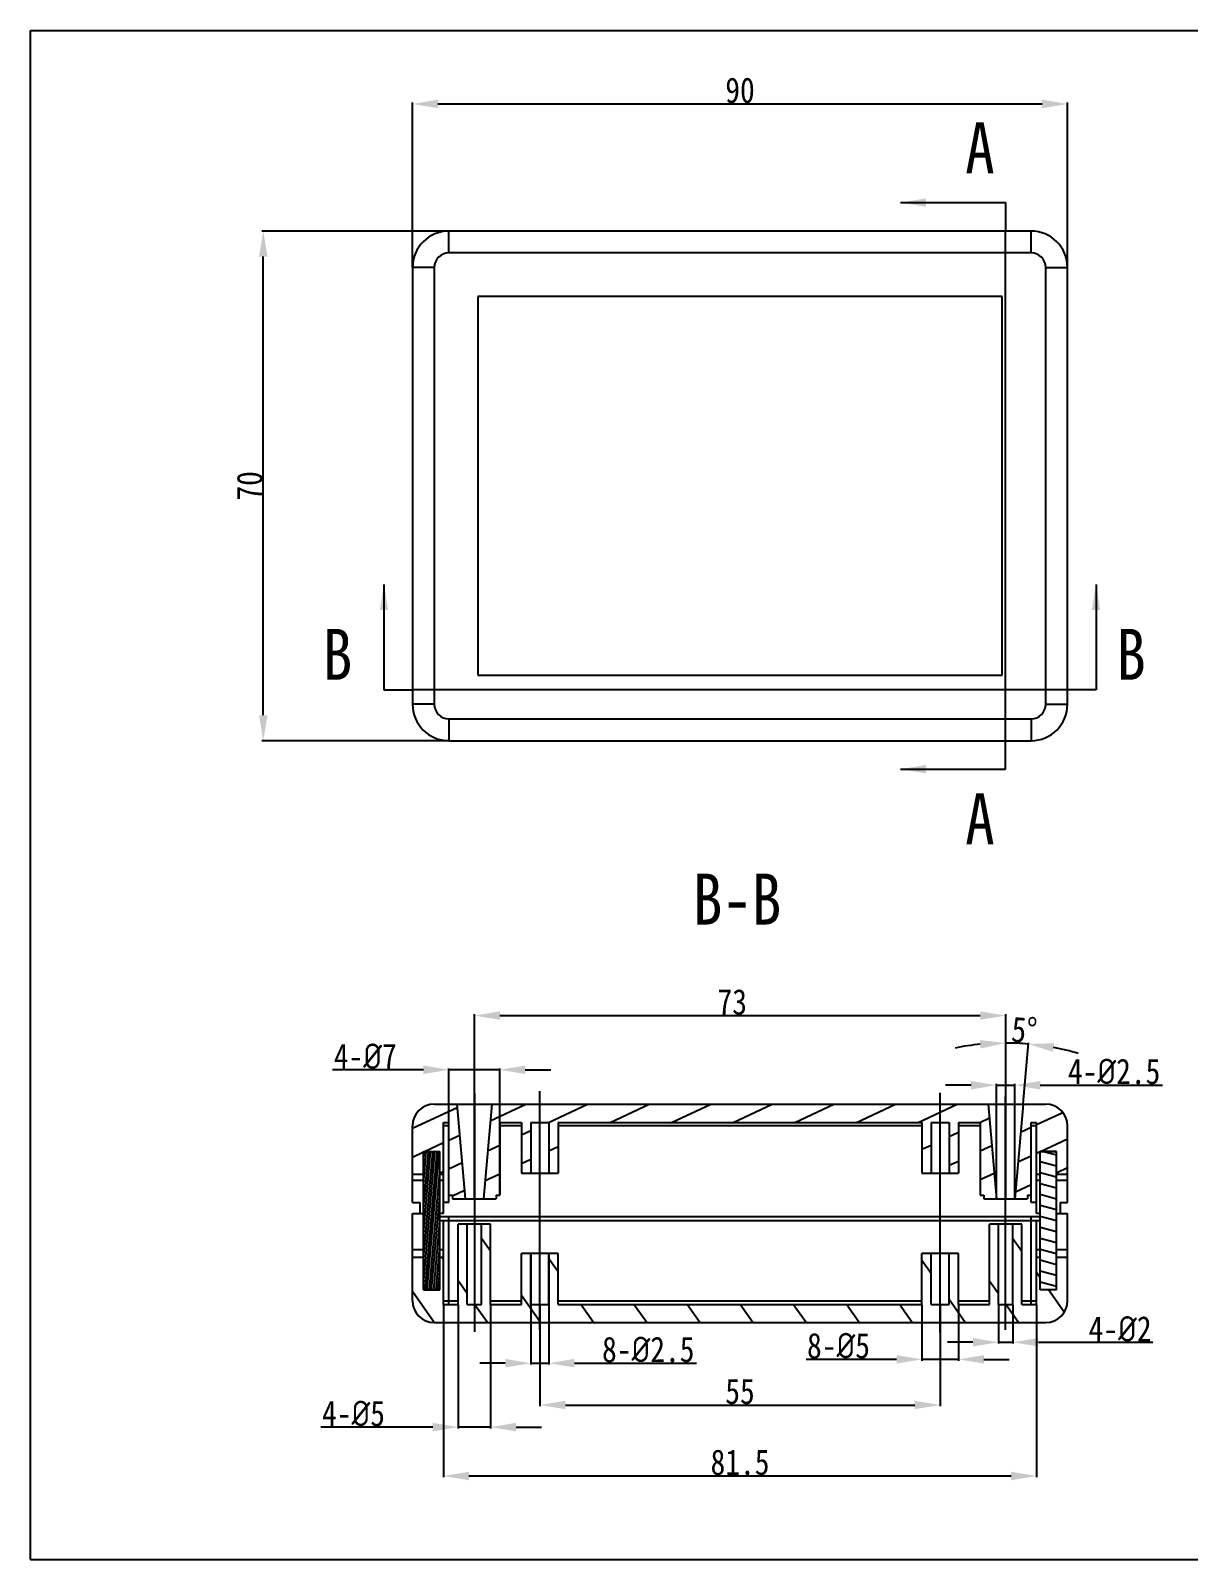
# Model space of a CAD drawing. Header units: millimetres. Extents: x 0 to 297, y 0 to 210.
# Drawn here: x 0 to 159.1, y 0 to 210 of the extents above; entities that cross this region are included whole.
import ezdxf

# ---------------------------------------------------------------- set-up
doc = ezdxf.new("R2010")
doc.units = ezdxf.units.MM
doc.header["$LTSCALE"] = 16.335
doc.header["$PDMODE"] = 3
doc.header["$PDSIZE"] = 8
doc.linetypes.add('CENTER', pattern=[50.8, 31.75, -6.35, 6.35, -6.35])
doc.layers.get('0').update_dxf_attribs({"linetype": 'CONTINUOUS'})
doc.layers.get('Defpoints').update_dxf_attribs({"linetype": 'CONTINUOUS'})
doc.layers.add('中心线', color=6, linetype='CENTER')
doc.styles.get("Standard").update_dxf_attribs({"font": 'simfang.ttf', "width": 0.85})
doc.dimstyles.get("Standard").update_dxf_attribs({"dimtxt": 3.5, "dimasz": 3.5, "dimexe": 0.18, "dimexo": 0.0625, "dimgap": 0.09, "dimtad": 1, "dimdsep": 46, "dimtxsty": 'Standard', "dimcen": 0, "dimadec": 0, "dimazin": 0, "dimtp": 0.01, "dimtm": 0.01, "dimtfac": 1, "dimtmove": 0, "dimatfit": 3, "dimfxl": 1, "dimtolj": 1, "dimarcsym": 0})

# ---------------------------------------------------------------- blocks, each defined once
blk = doc.blocks.new('*D0')
at = {"color": 0, "lineweight": -2}
for p, q in [((52.48, 177.52), (52.48, 200.1)), ((55.98, 199.92), (138.98, 199.92)), ((142.48, 177.52), (142.48, 200.1))]:
    blk.add_line(p, q, dxfattribs=at)
at = {"color": 0}
for points in [[(55.98, 200.51), (55.98, 199.34), (52.48, 199.92)], [(138.98, 200.51), (138.98, 199.34), (142.48, 199.92)]]:
    blk.add_solid(points, dxfattribs=at)
at = {"layer": 'Defpoints', "color": 0}
for p in [(142.48, 199.92), (52.48, 177.46), (142.48, 177.46)]:
    blk.add_point(p, dxfattribs=at)
at = {"color": 0, "insert": (97.48, 201.78), "char_height": 3.5, "attachment_point": 5}
blk.add_mtext('\\A1;90', dxfattribs=at)
blk = doc.blocks.new('*D1')
at = {"color": 0, "lineweight": -2}
for p, q in [((57.41, 182.46), (31.79, 182.46)), ((31.97, 115.96), (31.97, 178.96)), ((57.41, 112.46), (31.79, 112.46))]:
    blk.add_line(p, q, dxfattribs=at)
at = {"color": 0}
for points in [[(31.39, 178.96), (32.56, 178.96), (31.97, 182.46)], [(31.39, 115.96), (32.56, 115.96), (31.97, 112.46)]]:
    blk.add_solid(points, dxfattribs=at)
at = {"layer": 'Defpoints', "color": 0}
for p in [(31.97, 182.46), (57.48, 182.46), (57.48, 112.46)]:
    blk.add_point(p, dxfattribs=at)
at = {"color": 0, "insert": (30.11, 147.46), "char_height": 3.5, "attachment_point": 5, "rotation": 90}
blk.add_mtext('\\A1;70', dxfattribs=at)
blk = doc.blocks.new('*D3')
at = {"color": 0, "lineweight": -2}
for p, q in [((56.73, 34.97), (56.73, 11.28)), ((138.23, 34.97), (138.23, 11.28)), ((60.23, 11.46), (134.73, 11.46))]:
    blk.add_line(p, q, dxfattribs=at)
at = {"color": 0}
for points in [[(60.23, 12.04), (60.23, 10.87), (56.73, 11.46)], [(134.73, 12.04), (134.73, 10.87), (138.23, 11.46)]]:
    blk.add_solid(points, dxfattribs=at)
at = {"layer": 'Defpoints', "color": 0}
for p in [(56.73, 35.04), (138.23, 35.04), (138.23, 11.46)]:
    blk.add_point(p, dxfattribs=at)
at = {"color": 0, "insert": (97.48, 13.33), "char_height": 3.5, "attachment_point": 5}
blk.add_mtext('\\A1;81.5', dxfattribs=at)
blk = doc.blocks.new('*D5')
at = {"color": 0, "lineweight": -2}
for p, q in [((69.98, 34.97), (69.98, 21.03)), ((124.98, 34.97), (124.98, 21.03)), ((73.48, 21.21), (121.48, 21.21))]:
    blk.add_line(p, q, dxfattribs=at)
at = {"color": 0}
for points in [[(73.48, 21.79), (73.48, 20.63), (69.98, 21.21)], [(121.48, 21.79), (121.48, 20.63), (124.98, 21.21)]]:
    blk.add_solid(points, dxfattribs=at)
at = {"layer": 'Defpoints', "color": 0}
for p in [(69.98, 35.04), (124.98, 35.04), (124.98, 21.21)]:
    blk.add_point(p, dxfattribs=at)
at = {"color": 0, "insert": (97.48, 23.07), "char_height": 3.5, "attachment_point": 5}
blk.add_mtext('\\A1;55', dxfattribs=at)
blk = doc.blocks.new('*D6')
at = {"color": 0, "lineweight": -2}
for p, q in [((68.73, 41.97), (68.73, 26.77)), ((71.23, 41.97), (71.23, 26.77)), ((65.23, 26.95), (61.73, 26.95)), ((68.73, 26.95), (71.23, 26.95)), ((74.73, 26.95), (91.5, 26.95))]:
    blk.add_line(p, q, dxfattribs=at)
at = {"color": 0}
for points in [[(65.23, 27.54), (65.23, 26.37), (68.73, 26.95)], [(74.73, 27.54), (74.73, 26.37), (71.23, 26.95)]]:
    blk.add_solid(points, dxfattribs=at)
at = {"layer": 'Defpoints', "color": 0}
for p in [(68.73, 42.04), (71.23, 42.04), (71.23, 26.95)]:
    blk.add_point(p, dxfattribs=at)
at = {"color": 0, "insert": (84.87, 28.82), "char_height": 3.5, "attachment_point": 5}
blk.add_mtext('\\A1;8-{\\fISOCPEUR|b0|i0|c0|p34;%%C}2.5', dxfattribs=at)
blk = doc.blocks.new('*D7')
at = {"color": 0, "lineweight": -2}
for p, q in [((122.48, 34.97), (122.48, 27.3)), ((127.48, 34.97), (127.48, 27.3)), ((118.98, 27.48), (106.55, 27.48)), ((127.48, 27.48), (122.48, 27.48)), ((130.98, 27.48), (134.48, 27.48))]:
    blk.add_line(p, q, dxfattribs=at)
at = {"color": 0}
for points in [[(118.98, 28.06), (118.98, 26.9), (122.48, 27.48)], [(130.98, 28.06), (130.98, 26.9), (127.48, 27.48)]]:
    blk.add_solid(points, dxfattribs=at)
at = {"layer": 'Defpoints', "color": 0}
for p in [(122.48, 35.04), (127.48, 35.04), (127.48, 27.48)]:
    blk.add_point(p, dxfattribs=at)
at = {"color": 0, "insert": (111.01, 29.34), "char_height": 3.5, "attachment_point": 5}
blk.add_mtext('\\A1;8-{\\fISOCPEUR|b0|i0|c0|p34;%%C}5', dxfattribs=at)
blk = doc.blocks.new('*D8')
at = {"color": 0, "lineweight": -2}
for p, q in [((60.98, 49.6), (60.98, 74.88)), ((64.48, 74.7), (130.48, 74.7)), ((133.98, 49.6), (133.98, 74.88))]:
    blk.add_line(p, q, dxfattribs=at)
at = {"color": 0}
for points in [[(64.48, 75.28), (64.48, 74.12), (60.98, 74.7)], [(130.48, 75.28), (130.48, 74.12), (133.98, 74.7)]]:
    blk.add_solid(points, dxfattribs=at)
at = {"layer": 'Defpoints', "color": 0}
for p in [(133.98, 74.7), (60.98, 49.54), (133.98, 49.54)]:
    blk.add_point(p, dxfattribs=at)
at = {"color": 0, "insert": (96.41, 76.56), "char_height": 3.5, "attachment_point": 5}
blk.add_mtext('\\A1;73', dxfattribs=at)
blk = doc.blocks.new('*D9')
at = {"color": 0, "lineweight": -2}
for p, q in [((53.98, 67.26), (41.5, 67.26)), ((57.48, 50.1), (57.48, 67.44)), ((64.48, 67.26), (57.48, 67.26)), ((64.48, 50.1), (64.48, 67.44)), ((67.98, 67.26), (71.48, 67.26))]:
    blk.add_line(p, q, dxfattribs=at)
at = {"color": 0}
for points in [[(53.98, 67.84), (53.98, 66.67), (57.48, 67.26)], [(67.98, 67.84), (67.98, 66.67), (64.48, 67.26)]]:
    blk.add_solid(points, dxfattribs=at)
at = {"layer": 'Defpoints', "color": 0}
for p in [(64.48, 67.26), (57.48, 50.04), (64.48, 50.04)]:
    blk.add_point(p, dxfattribs=at)
at = {"color": 0, "insert": (45.99, 69.12), "char_height": 3.5, "attachment_point": 5}
blk.add_mtext('\\A1;4-{\\fISOCPEUR|b0|i0|c0|p34;%%C}7', dxfattribs=at)
blk = doc.blocks.new('*D10')
at = {"color": 0, "lineweight": -2}
for p, q in [((129.23, 65.14), (125.73, 65.14)), ((132.73, 49.6), (132.73, 65.32)), ((132.73, 65.14), (135.23, 65.14)), ((135.23, 49.6), (135.23, 65.32)), ((138.73, 65.14), (155.54, 65.14))]:
    blk.add_line(p, q, dxfattribs=at)
at = {"color": 0}
for points in [[(129.23, 65.72), (129.23, 64.55), (132.73, 65.14)], [(138.73, 65.72), (138.73, 64.55), (135.23, 65.14)]]:
    blk.add_solid(points, dxfattribs=at)
at = {"layer": 'Defpoints', "color": 0}
for p in [(135.23, 65.14), (132.73, 49.54), (135.23, 49.54)]:
    blk.add_point(p, dxfattribs=at)
at = {"color": 0, "insert": (148.88, 67.01), "char_height": 3.5, "attachment_point": 5}
blk.add_mtext('\\A1;4-{\\fISOCPEUR|b0|i0|c0|p34;%%C}2.5', dxfattribs=at)
blk = doc.blocks.new('*D12')
at = {"color": 0, "lineweight": -2}
for p, q in [((133.98, 63.66), (133.98, 71.11)), ((136.37, 62.6), (137.1, 70.97))]:
    blk.add_line(p, q, dxfattribs=at)
for start, end in [(95.6225, 101.2451), (85, 90), (73.7549, 79.3775)]:
    blk.add_arc((133.98, 35.25), 35.68, start, end, dxfattribs=at)
at = {"color": 0}
for points in [[(130.45, 71.34), (130.51, 70.18), (133.98, 70.93)], [(140.47, 69.74), (140.63, 70.9), (137.09, 70.79)]]:
    blk.add_solid(points, dxfattribs=at)
at = {"layer": 'Defpoints', "color": 0}
for p in [(135.01, 70.92), (133.98, 63.6), (136.36, 62.54), (135.23, 49.54), (133.98, 31.53)]:
    blk.add_point(p, dxfattribs=at)
at = {"color": 0, "insert": (136.55, 72.7), "char_height": 3.5, "attachment_point": 5, "rotation": 356.0726}
blk.add_mtext('\\A1;5°', dxfattribs=at)
blk = doc.blocks.new('*D13')
at = {"color": 0, "lineweight": -2}
for p, q in [((58.76, 34.97), (58.76, 17.99)), ((63.2, 34.97), (63.2, 17.99)), ((55.26, 18.17), (39.89, 18.17)), ((63.2, 18.17), (58.76, 18.17)), ((66.7, 18.17), (70.2, 18.17))]:
    blk.add_line(p, q, dxfattribs=at)
at = {"color": 0}
for points in [[(55.26, 18.76), (55.26, 17.59), (58.76, 18.17)], [(66.7, 18.76), (66.7, 17.59), (63.2, 18.17)]]:
    blk.add_solid(points, dxfattribs=at)
at = {"layer": 'Defpoints', "color": 0}
for p in [(58.76, 35.04), (63.2, 35.04), (63.2, 18.17)]:
    blk.add_point(p, dxfattribs=at)
at = {"color": 0, "insert": (44.37, 20.03), "char_height": 3.5, "attachment_point": 5}
blk.add_mtext('\\A1;4-{\\fISOCPEUR|b0|i0|c0|p34;%%C}5', dxfattribs=at)
blk = doc.blocks.new('*D14')
at = {"color": 0, "lineweight": -2}
for p, q in [((132.98, 34.97), (132.98, 29.65)), ((134.98, 34.97), (134.98, 29.65)), ((129.48, 29.83), (125.98, 29.83)), ((132.98, 29.83), (134.98, 29.83)), ((138.48, 29.83), (154.18, 29.83))]:
    blk.add_line(p, q, dxfattribs=at)
at = {"color": 0}
for points in [[(129.48, 30.41), (129.48, 29.25), (132.98, 29.83)], [(138.48, 30.41), (138.48, 29.25), (134.98, 29.83)]]:
    blk.add_solid(points, dxfattribs=at)
at = {"layer": 'Defpoints', "color": 0}
for p in [(132.98, 35.04), (134.98, 35.04), (134.98, 29.83)]:
    blk.add_point(p, dxfattribs=at)
at = {"color": 0, "insert": (149.7, 31.67), "char_height": 3.5, "attachment_point": 5}
blk.add_mtext('\\A1;4-{\\fISOCPEUR|b0|i0|c0|p34;%%C}2', dxfattribs=at)

msp = doc.modelspace()

# ---------------------------------------------------------------- hatches: boundary and pattern name
at = {"linetype": 'Continuous'}
h = msp.add_hatch(dxfattribs=at)
h.set_pattern_fill('DEFAULT__4', color=2, scale=3.577658, angle=205, style=0, pattern_type=0)
h.set_pattern_definition([(205, (-70.77, -120.623), (1.511984, -3.24246), [])])
edge = h.paths.add_edge_path()
edge.add_line((55.476, 62.537), (58.589, 62.537))
edge.add_line((58.589, 62.537), (59.726, 49.537))
edge.add_line((57.976, 49.537), (59.726, 49.537))
edge.add_line((57.976, 50.037), (57.976, 49.537))
edge.add_line((57.476, 50.037), (57.976, 50.037))
edge.add_line((57.476, 60.037), (57.476, 50.037))
edge.add_line((56.726, 60.037), (57.476, 60.037))
edge.add_line((56.726, 60.037), (56.726, 52.921))
edge.add_line((56.226, 52.921), (56.726, 52.921))
edge.add_line((56.226, 56.037), (56.226, 52.921))
edge.add_line((53.976, 56.037), (56.226, 56.037))
edge.add_line((53.976, 56.037), (53.976, 52.921))
edge.add_line((52.476, 52.921), (53.976, 52.921))
edge.add_line((52.476, 59.537), (52.476, 52.921))
edge.add_spline(control_points=[(55.476, 62.537), (53.719, 62.537), (52.476, 61.295), (52.476, 59.537)], knot_values=[0, 0, 0, 0, 1, 1, 1, 1], weights=[1, 0.8047379, 0.8047379, 1], degree=3, periodic=0)
edge = h.paths.add_edge_path()
edge.add_line((63.364, 62.537), (131.589, 62.537))
edge.add_line((131.589, 62.537), (132.726, 49.537))
edge.add_line((130.976, 49.537), (132.726, 49.537))
edge.add_line((130.976, 50.037), (130.976, 49.537))
edge.add_line((130.476, 50.037), (130.976, 50.037))
edge.add_line((130.476, 60.037), (130.476, 50.037))
edge.add_line((127.476, 60.037), (130.476, 60.037))
edge.add_line((127.476, 60.037), (127.476, 53.037))
edge.add_line((126.226, 53.037), (127.476, 53.037))
edge.add_line((126.226, 60.037), (126.226, 53.037))
edge.add_line((123.726, 60.037), (126.226, 60.037))
edge.add_line((123.726, 60.037), (123.726, 53.037))
edge.add_line((122.476, 53.037), (123.726, 53.037))
edge.add_line((122.476, 60.037), (122.476, 53.037))
edge.add_line((72.476, 60.037), (122.476, 60.037))
edge.add_line((72.476, 60.037), (72.476, 53.037))
edge.add_line((71.226, 53.037), (72.476, 53.037))
edge.add_line((71.226, 60.037), (71.226, 53.037))
edge.add_line((68.726, 60.037), (71.226, 60.037))
edge.add_line((68.726, 60.037), (68.726, 53.037))
edge.add_line((67.476, 53.037), (68.726, 53.037))
edge.add_line((67.476, 60.037), (67.476, 53.037))
edge.add_line((64.476, 60.037), (67.476, 60.037))
edge.add_line((64.476, 60.037), (64.476, 50.037))
edge.add_line((63.976, 50.037), (64.476, 50.037))
edge.add_line((63.976, 50.037), (63.976, 49.537))
edge.add_line((62.226, 49.537), (63.976, 49.537))
edge.add_line((63.364, 62.537), (62.226, 49.537))
edge = h.paths.add_edge_path()
edge.add_line((136.364, 62.537), (139.476, 62.537))
edge.add_spline(control_points=[(139.476, 62.537), (141.234, 62.537), (142.476, 61.295), (142.476, 59.537)], knot_values=[0, 0, 0, 0, 1, 1, 1, 1], weights=[1, 0.8047379, 0.8047379, 1], degree=3, periodic=0)
edge.add_line((142.476, 59.537), (142.476, 52.921))
edge.add_line((140.976, 52.921), (142.476, 52.921))
edge.add_line((140.976, 56.037), (140.976, 52.921))
edge.add_line((140.976, 56.037), (138.726, 56.037))
edge.add_line((138.726, 56.037), (138.726, 52.921))
edge.add_line((138.226, 52.921), (138.726, 52.921))
edge.add_line((138.226, 60.037), (138.226, 52.921))
edge.add_line((137.476, 60.037), (138.226, 60.037))
edge.add_line((137.476, 60.037), (137.476, 50.037))
edge.add_line((136.976, 50.037), (137.476, 50.037))
edge.add_line((136.976, 50.037), (136.976, 49.537))
edge.add_line((135.226, 49.537), (136.976, 49.537))
edge.add_line((136.364, 62.537), (135.226, 49.537))
h = msp.add_hatch(dxfattribs=at)
h.set_pattern_fill('DEFAULT__3', color=2, scale=0.299344, angle=85, style=0, pattern_type=0)
h.set_pattern_definition([(85, (-70.77, -120.62316), (-0.29820528, 0.0260896), [])])
edge = h.paths.add_edge_path()
edge.add_line((56.226, 37.071), (56.226, 56.003))
edge.add_line((53.976, 37.071), (56.226, 37.071))
edge.add_line((53.976, 37.071), (53.976, 56.003))
edge.add_line((56.226, 56.003), (53.976, 56.003))
h = msp.add_hatch(dxfattribs=at)
h.set_pattern_fill('XSEC0001', color=2, scale=1.451486, angle=165, style=0, pattern_type=0)
h.set_pattern_definition([(165, (-70.77, -120.6232), (-0.375672, -1.402028), [])])
edge = h.paths.add_edge_path()
edge.add_line((138.726, 37.071), (138.726, 56.003))
edge.add_line((140.976, 56.003), (138.726, 56.003))
edge.add_line((140.976, 37.071), (140.976, 56.003))
edge.add_line((138.726, 37.071), (140.976, 37.071))
h = msp.add_hatch(dxfattribs=at)
h.set_pattern_fill('DEFAULT__5', color=2, scale=5.976745, angle=125, style=0, pattern_type=0)
h.set_pattern_definition([(125, (-70.77, -120.623), (-4.89586, -3.42812), [])])
edge = h.paths.add_edge_path()
edge.add_line((55.476, 32.537), (139.476, 32.537))
edge.add_spline(control_points=[(55.476, 32.537), (53.719, 32.537), (52.476, 33.78), (52.476, 35.537)], knot_values=[0, 0, 0, 0, 1, 1, 1, 1], weights=[1, 0.8047379, 0.8047379, 1], degree=3, periodic=0)
edge.add_line((52.476, 41.515), (52.476, 35.537))
edge.add_line((52.476, 41.515), (53.976, 41.515))
edge.add_line((53.976, 37.037), (53.976, 41.515))
edge.add_line((53.976, 37.037), (56.226, 37.037))
edge.add_line((56.226, 37.037), (56.226, 41.515))
edge.add_line((56.226, 41.515), (56.726, 41.515))
edge.add_line((56.726, 35.037), (56.726, 41.515))
edge.add_line((56.726, 35.037), (58.757, 35.037))
edge.add_line((58.757, 35.037), (58.757, 46.037))
edge.add_line((59.976, 46.037), (58.757, 46.037))
edge.add_line((59.976, 35.037), (59.976, 46.037))
edge.add_line((59.976, 35.037), (61.976, 35.037))
edge.add_line((61.976, 35.037), (61.976, 46.037))
edge.add_line((63.196, 46.037), (61.976, 46.037))
edge.add_line((63.196, 35.037), (63.196, 46.037))
edge.add_line((63.196, 35.037), (67.476, 35.037))
edge.add_line((67.476, 35.037), (67.476, 42.037))
edge.add_line((68.726, 42.037), (67.476, 42.037))
edge.add_line((68.726, 35.037), (68.726, 42.037))
edge.add_line((68.726, 35.037), (71.226, 35.037))
edge.add_line((71.226, 35.037), (71.226, 42.037))
edge.add_line((72.476, 42.037), (71.226, 42.037))
edge.add_line((72.476, 35.037), (72.476, 42.037))
edge.add_line((72.476, 35.037), (122.476, 35.037))
edge.add_line((122.476, 35.037), (122.476, 42.037))
edge.add_line((123.726, 42.037), (122.476, 42.037))
edge.add_line((123.726, 35.037), (123.726, 42.037))
edge.add_line((123.726, 35.037), (126.226, 35.037))
edge.add_line((126.226, 35.037), (126.226, 42.037))
edge.add_line((127.476, 42.037), (126.226, 42.037))
edge.add_line((127.476, 35.037), (127.476, 42.037))
edge.add_line((127.476, 35.037), (131.757, 35.037))
edge.add_line((131.757, 35.037), (131.757, 46.037))
edge.add_line((132.976, 46.037), (131.757, 46.037))
edge.add_line((132.976, 35.037), (132.976, 46.037))
edge.add_line((132.976, 35.037), (134.976, 35.037))
edge.add_line((134.976, 35.037), (134.976, 46.037))
edge.add_line((136.196, 46.037), (134.976, 46.037))
edge.add_line((136.196, 35.037), (136.196, 46.037))
edge.add_line((136.196, 35.037), (138.226, 35.037))
edge.add_line((138.226, 35.037), (138.226, 41.515))
edge.add_line((138.226, 41.515), (138.726, 41.515))
edge.add_line((138.726, 37.037), (138.726, 41.515))
edge.add_line((140.976, 37.037), (138.726, 37.037))
edge.add_line((140.976, 37.037), (140.976, 41.515))
edge.add_line((140.976, 41.515), (142.476, 41.515))
edge.add_line((142.476, 41.515), (142.476, 35.537))
edge.add_spline(control_points=[(139.476, 32.537), (141.234, 32.537), (142.476, 33.78), (142.476, 35.537)], knot_values=[0, 0, 0, 0, 1, 1, 1, 1], weights=[1, 0.8047379, 0.8047379, 1], degree=3, periodic=0)

# ---------------------------------------------------------------- linework, layer by layer
at = {"color": 7, "linetype": 'Continuous'}
for p, q in [((0, 0), (0, 210)), ((0, 210), (297, 210)), ((57.476, 179.462), (57.476, 182.462)), ((137.476, 182.462), (57.476, 182.462)), ((137.476, 179.462), (137.476, 182.462)), ((137.476, 179.462), (57.476, 179.462)), ((52.476, 177.462), (52.476, 117.462)), ((55.476, 177.462), (52.476, 177.462)), ((55.476, 177.462), (55.476, 117.462)), ((139.476, 177.462), (142.476, 177.462)), ((139.476, 117.462), (139.476, 177.462)), ((142.476, 117.462), (142.476, 177.462)), ((61.476, 173.462), (61.476, 121.462)), ((133.476, 173.462), (61.476, 173.462)), ((133.476, 121.462), (133.476, 173.462)), ((61.476, 121.462), (133.476, 121.462)), ((55.476, 117.462), (52.476, 117.462)), ((139.476, 117.462), (142.476, 117.462)), ((57.476, 115.462), (57.476, 112.462)), ((57.476, 115.462), (137.476, 115.462)), ((137.476, 115.462), (137.476, 112.462)), ((57.476, 112.462), (137.476, 112.462)), ((55.476, 62.537), (139.476, 62.537)), ((58.589, 62.537), (59.726, 49.537)), ((63.364, 62.537), (62.226, 49.537)), ((131.589, 62.537), (132.726, 49.537)), ((136.364, 62.537), (135.226, 49.537)), ((52.476, 49.037), (52.476, 59.537)), ((56.726, 47.537), (56.726, 60.037)), ((56.726, 60.037), (57.476, 60.037)), ((57.476, 59.537), (56.726, 59.537)), ((57.476, 49.037), (57.476, 60.037)), ((64.476, 60.037), (64.476, 50.037)), ((64.476, 60.037), (67.476, 60.037)), ((67.476, 59.537), (64.476, 59.537)), ((67.476, 60.037), (67.476, 53.037)), ((68.726, 60.037), (68.726, 53.037)), ((68.726, 60.037), (71.226, 60.037)), ((71.226, 60.037), (71.226, 53.037)), ((72.476, 60.037), (72.476, 53.037)), ((72.476, 60.037), (122.476, 60.037)), ((122.476, 59.537), (72.476, 59.537)), ((122.476, 60.037), (122.476, 53.037)), ((123.726, 60.037), (126.226, 60.037)), ((123.726, 60.037), (123.726, 53.037)), ((126.226, 60.037), (126.226, 53.037)), ((127.476, 60.037), (130.476, 60.037)), ((127.476, 60.037), (127.476, 53.037)), ((130.476, 59.537), (127.476, 59.537)), ((130.476, 60.037), (130.476, 50.037)), ((137.476, 60.037), (138.226, 60.037)), ((137.476, 49.037), (137.476, 60.037)), ((138.226, 59.537), (137.476, 59.537)), ((138.226, 47.537), (138.226, 60.037)), ((142.476, 49.037), (142.476, 59.537)), ((53.976, 37.037), (53.976, 56.037)), ((53.976, 56.037), (56.226, 56.037)), ((56.226, 56.003), (53.976, 56.003)), ((56.226, 37.037), (56.226, 56.037)), ((140.976, 56.037), (138.726, 56.037)), ((138.726, 37.037), (138.726, 56.037)), ((140.976, 56.003), (138.726, 56.003)), ((140.976, 37.037), (140.976, 56.037)), ((52.476, 52.921), (53.976, 52.921)), ((56.226, 52.921), (56.726, 52.921)), ((67.476, 53.037), (72.476, 53.037)), ((122.476, 53.037), (127.476, 53.037)), ((138.226, 52.921), (138.726, 52.921)), ((140.976, 52.921), (142.476, 52.921)), ((53.976, 52.037), (52.476, 52.037)), ((56.726, 52.037), (56.226, 52.037)), ((138.726, 52.037), (138.226, 52.037)), ((142.476, 52.037), (140.976, 52.037)), ((52.476, 49.037), (53.476, 49.037)), ((53.476, 49.037), (53.476, 47.537)), ((57.476, 49.037), (56.726, 49.037)), ((57.476, 50.037), (57.976, 50.037)), ((57.976, 50.037), (57.976, 49.537)), ((57.976, 49.537), (63.976, 49.537)), ((63.976, 50.037), (63.976, 49.537)), ((63.976, 50.037), (64.476, 50.037)), ((130.476, 50.037), (130.976, 50.037)), ((130.976, 50.037), (130.976, 49.537)), ((130.976, 49.537), (136.976, 49.537)), ((136.976, 50.037), (137.476, 50.037)), ((136.976, 50.037), (136.976, 49.537)), ((138.226, 49.037), (137.476, 49.037)), ((141.476, 49.037), (142.476, 49.037)), ((141.476, 49.037), (141.476, 47.537)), ((52.476, 35.537), (52.476, 47.537)), ((52.476, 47.537), (53.976, 47.537)), ((56.726, 47.537), (56.226, 47.537)), ((138.726, 47.037), (56.226, 47.037)), ((56.226, 46.537), (138.726, 46.537)), ((56.726, 35.037), (56.726, 46.537)), ((57.476, 35.037), (57.476, 47.037)), ((137.476, 35.037), (137.476, 47.037)), ((138.726, 47.537), (138.226, 47.537)), ((138.226, 35.037), (138.226, 46.537)), ((140.976, 47.537), (142.476, 47.537)), ((142.476, 35.537), (142.476, 47.537)), ((58.757, 35.037), (58.757, 46.037)), ((63.196, 46.037), (58.757, 46.037)), ((59.976, 35.037), (59.976, 46.037)), ((61.976, 35.037), (61.976, 46.037)), ((63.196, 35.037), (63.196, 46.037)), ((136.196, 46.037), (131.757, 46.037)), ((131.757, 35.037), (131.757, 46.037)), ((132.976, 35.037), (132.976, 46.037)), ((134.976, 35.037), (134.976, 46.037)), ((136.196, 35.037), (136.196, 46.037)), ((53.976, 42.537), (52.476, 42.537)), ((56.726, 42.537), (56.226, 42.537)), ((67.476, 35.037), (67.476, 42.037)), ((72.476, 42.037), (67.476, 42.037)), ((68.726, 35.037), (68.726, 42.037)), ((71.226, 35.037), (71.226, 42.037)), ((72.476, 35.037), (72.476, 42.037)), ((127.476, 42.037), (122.476, 42.037)), ((122.476, 35.037), (122.476, 42.037)), ((123.726, 35.037), (123.726, 42.037)), ((126.226, 35.037), (126.226, 42.037)), ((127.476, 35.037), (127.476, 42.037)), ((138.726, 42.537), (138.226, 42.537)), ((142.476, 42.537), (140.976, 42.537)), ((52.476, 41.515), (53.976, 41.515)), ((56.226, 41.515), (56.726, 41.515)), ((138.226, 41.515), (138.726, 41.515)), ((140.976, 41.515), (142.476, 41.515)), ((53.976, 37.071), (56.226, 37.071)), ((53.976, 37.037), (56.226, 37.037)), ((138.726, 37.071), (140.976, 37.071)), ((140.976, 37.037), (138.726, 37.037)), ((56.726, 35.537), (58.757, 35.537)), ((56.726, 35.037), (58.757, 35.037)), ((59.976, 35.037), (61.976, 35.037)), ((63.196, 35.537), (67.476, 35.537)), ((63.196, 35.037), (67.476, 35.037)), ((68.726, 35.037), (71.226, 35.037)), ((72.476, 35.537), (122.476, 35.537)), ((72.476, 35.037), (122.476, 35.037)), ((123.726, 35.037), (126.226, 35.037)), ((127.476, 35.537), (131.757, 35.537)), ((127.476, 35.037), (131.757, 35.037)), ((132.976, 35.037), (134.976, 35.037)), ((136.196, 35.537), (138.226, 35.537)), ((136.196, 35.037), (138.226, 35.037)), ((55.476, 32.537), (139.476, 32.537)), ((0, 0), (297, 0))]:
    msp.add_line(p, q, dxfattribs=at)
for p, q in [((133.976, 112.462), (133.976, 182.462)), ((142.476, 119.462), (52.476, 119.462))]:
    msp.add_line(p, q)
for centre, radius, start, end in [((57.476, 177.462), 5, 90, 180), ((137.476, 177.462), 5, 0, 90), ((57.476, 177.462), 2, 90, 180), ((137.476, 177.462), 2, 0, 90), ((57.476, 117.462), 5, 180, 270), ((57.476, 117.462), 2, 180, 270), ((137.476, 117.462), 5, 270, 0), ((137.476, 117.462), 2, 270, 0), ((55.476, 59.537), 3, 90, 180), ((139.476, 59.537), 3, 0, 90), ((55.476, 35.537), 3, 180, 270), ((139.476, 35.537), 3, 270, 0)]:
    msp.add_arc(centre, radius, start, end, dxfattribs=at)
at = {"layer": '中心线', "ltscale": 0.2}
msp.add_line((60.976, 63.979), (60.976, 31.248), dxfattribs=at)
at = {"layer": '中心线'}
for p, q in [((69.976, 31.542), (69.976, 64.317)), ((124.976, 31.192), (124.976, 64.072)), ((133.976, 31.531), (133.976, 63.6))]:
    msp.add_line(p, q, dxfattribs=at)

# ---------------------------------------------------------------- texts
at = {"char_height": 7, "attachment_point": 1}
for s, insert, width in [('A', (128.418, 197.407), 8.12421), ('B', (40.158, 127.821), 5.0351), ('B', (149.183, 127.821), 5.0351), ('A', (128.418, 105.239), 8.12421), ('B-B', (91.013, 94.2), 39.60803)]:
    msp.add_mtext(s, dxfattribs=dict(at, insert=insert, width=width))

# ---------------------------------------------------------------- dimensions: what is measured, and where the dimension line sits
for base, p1, p2, picture, middle in [((142.476, 199.922), (52.476, 177.462), (142.476, 177.462), '*D0', (97.476, 201.782)), ((124.976, 21.209), (69.976, 35.037), (124.976, 35.037), '*D5', (97.476, 23.069))]:
    dim = msp.add_linear_dim(base=base, p1=p1, p2=p2, dimstyle='Standard')
    dim.commit()
    dim.dimension.update_dxf_attribs({"geometry": picture, "text_midpoint": middle})
dim = msp.add_linear_dim(base=(31.973, 182.462), p1=(57.476, 112.462), p2=(57.476, 182.462), angle=90, dimstyle='Standard')
dim.commit()
dim.dimension.update_dxf_attribs({"geometry": '*D1', "text_midpoint": (31.973, 147.462), "dimtype": 160})
for base, p1, p2, picture, middle in [((133.976, 74.7), (60.976, 49.537), (133.976, 49.537), '*D8', (96.412, 74.7)), ((138.226, 11.456), (56.726, 35.037), (138.226, 35.037), '*D3', (97.476, 11.456))]:
    dim = msp.add_linear_dim(base=base, p1=p1, p2=p2, dimstyle='Standard')
    dim.commit()
    dim.dimension.update_dxf_attribs({"geometry": picture, "text_midpoint": middle, "dimtype": 160})
dim = msp.add_angular_dim_2l(base=(135.014, 70.915), line1=((136.364, 62.537), (135.226, 49.537)), line2=((133.976, 31.531), (133.976, 63.6)), dimstyle='Standard')
dim.commit()
dim.dimension.update_dxf_attribs({"geometry": '*D12', "text_midpoint": (136.42, 70.847), "dimtype": 162})
for base, p1, p2, text, picture, middle in [((64.476, 67.256), (57.476, 50.037), (64.476, 50.037), '4-{\\fISOCPEUR|b0|i0|c0|p34;%%C}<>', '*D9', (45.988, 67.256)), ((135.226, 65.137), (132.726, 49.537), (135.226, 49.537), '4-{\\fISOCPEUR|b0|i0|c0|p34;%%C}<>', '*D10', (148.883, 65.137)), ((71.226, 26.952), (68.726, 42.037), (71.226, 42.037), '8-{\\fISOCPEUR|b0|i0|c0|p34;%%C}<>', '*D6', (84.866, 26.952)), ((63.196, 18.172), (58.757, 35.037), (63.196, 35.037), '4-{\\fISOCPEUR|b0|i0|c0|p34;%%C}5', '*D13', (44.368, 18.172)), ((127.476, 27.481), (122.476, 35.037), (127.476, 35.037), '8-{\\fISOCPEUR|b0|i0|c0|p34;%%C}<>', '*D7', (111.013, 27.481)), ((134.976, 29.831), (132.976, 35.037), (134.976, 35.037), '4-{\\fISOCPEUR|b0|i0|c0|p34;%%C}<>', '*D14', (149.698, 29.831))]:
    dim = msp.add_linear_dim(base=base, p1=p1, p2=p2, text=text, dimstyle='Standard')
    dim.commit()
    dim.dimension.update_dxf_attribs({"geometry": picture, "text_midpoint": middle, "dimtype": 160})

# ---------------------------------------------------------------- leaders
for points in [[(119.537, 186.377), (133.976, 186.377), (133.976, 182.462)], [(48.561, 133.901), (48.561, 119.462), (52.476, 119.462)], [(146.392, 133.901), (146.392, 119.462), (142.476, 119.462)], [(119.537, 108.546), (133.976, 108.546), (133.976, 112.462)]]:
    msp.add_leader(points, dimstyle='Standard', override={"dimgap": 0.09, "dimtad": 0})

doc.saveas('drawing.dxf')
